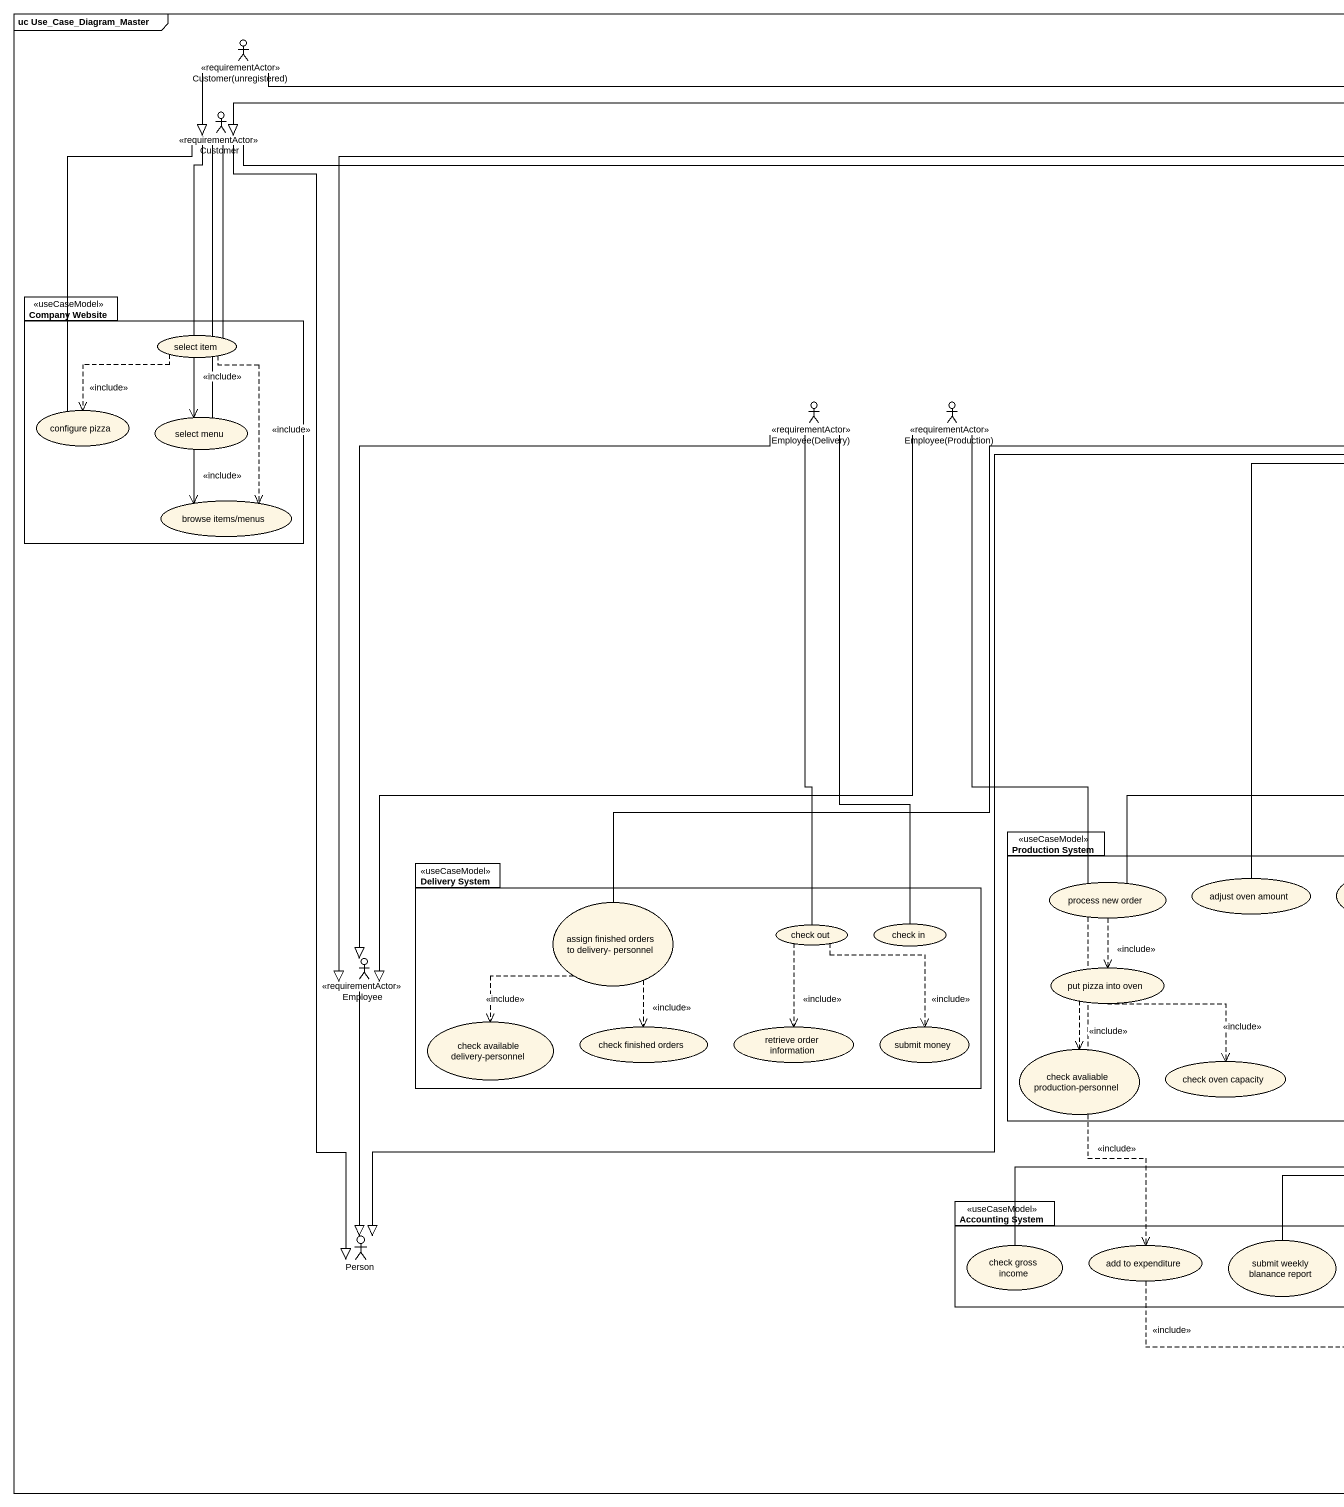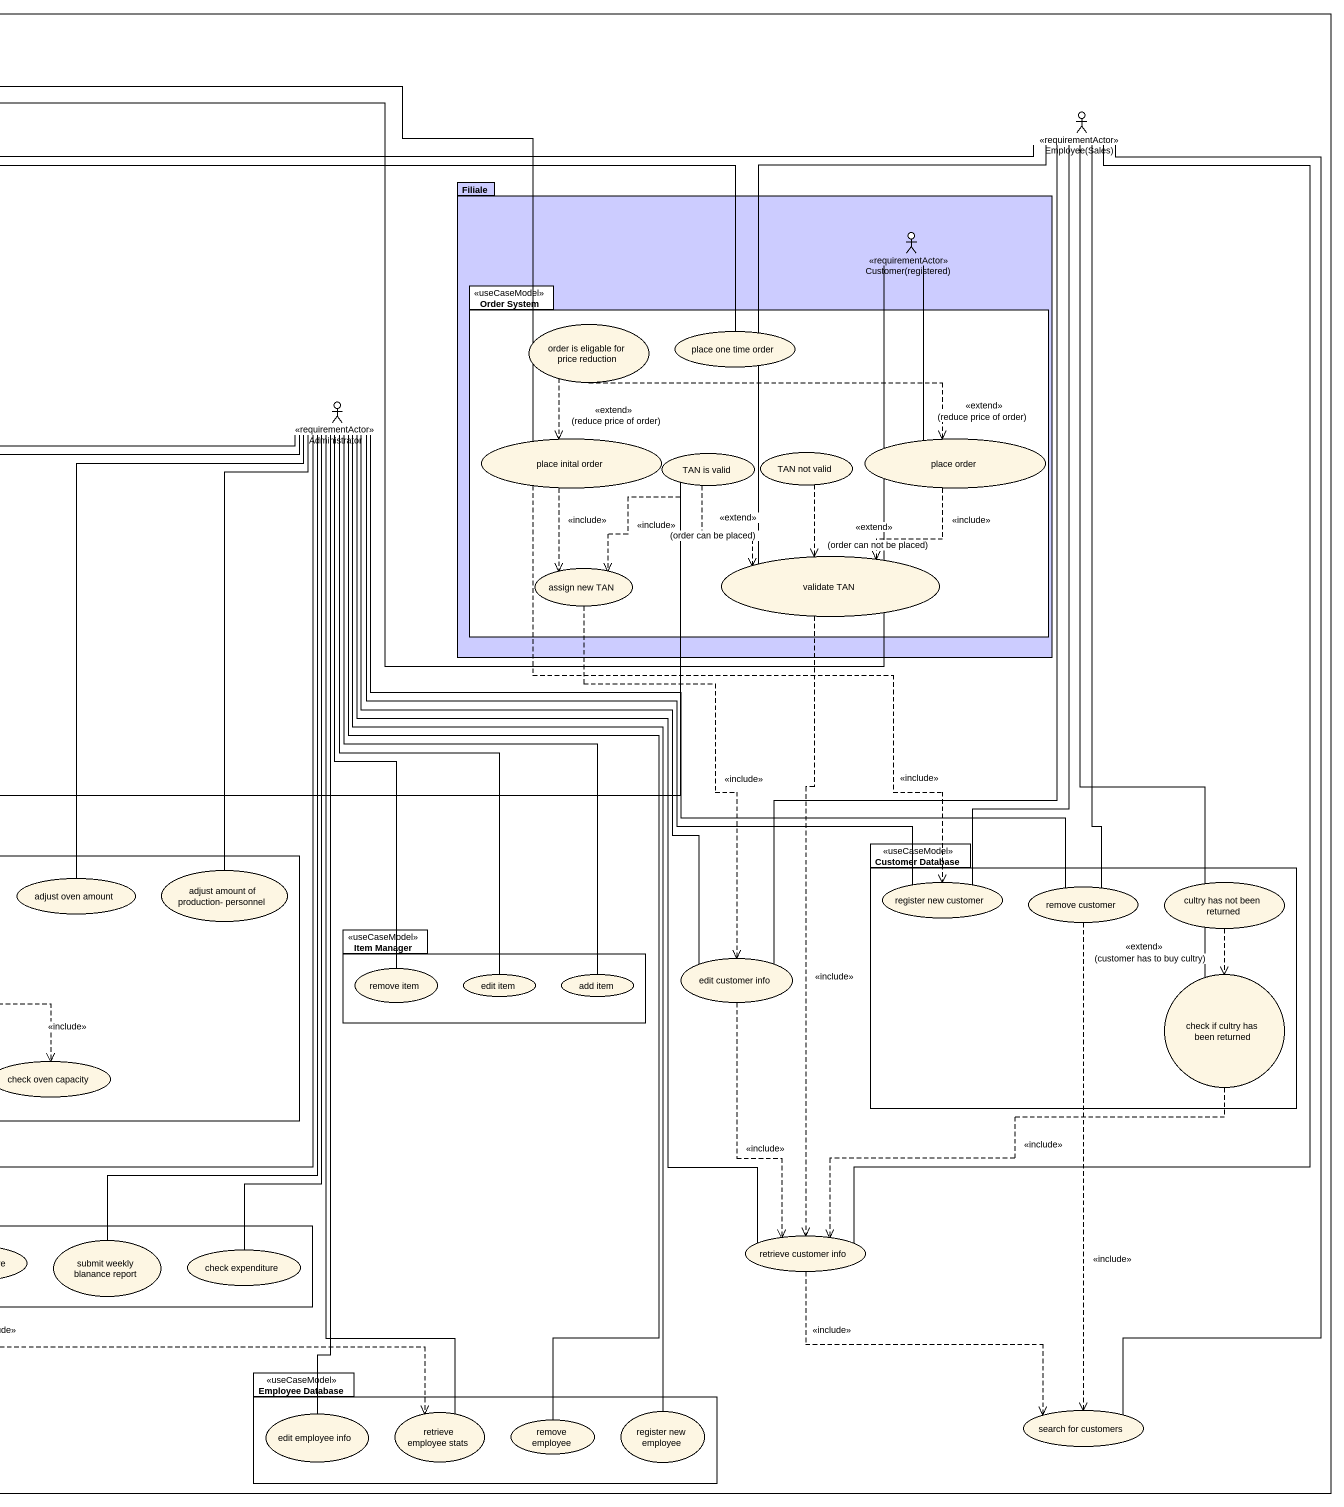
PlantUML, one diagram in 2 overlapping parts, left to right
@startuml
mainframe uc Use_Case_Diagram_Master
actor "Customer(unregistered)" as Customer_unregistered <<requirementActor>>
actor Customer <<requirementActor>>
actor "Employee(Sales)" as Employee_Sales <<requirementActor>>
package Filiale #CCCCFF {
  actor "Customer(registered)" as Customer_registered <<requirementActor>>
  package "Order System" as Order_System <<useCaseModel>> {
    usecase "order is eligable for price reduction" as order_is_eligable_for_price
    usecase "place one time order" as place_one_time_order
    usecase "place inital order" as place_inital_order
    usecase "TAN is valid" as TAN_is_valid
    usecase "TAN not valid" as TAN_not_valid
    usecase "place order" as place_order
    usecase "assign new TAN" as assign_new_TAN
    usecase "validate TAN" as validate_TAN
  }
}
package "Company Website" as Company_Website <<useCaseModel>> {
  usecase "select item" as select_item
  usecase "configure pizza" as configure_pizza
  usecase "select menu" as select_menu
  usecase "browse items/menus" as browse_items_menus
}
actor "Employee(Delivery)" as Employee_Delivery <<requirementActor>>
actor "Employee(Production)" as Employee_Production <<requirementActor>>
actor Administrator <<requirementActor>>
package "Production System" as Production_System <<useCaseModel>> {
  usecase "process new order" as process_new_order
  usecase "adjust oven amount" as adjust_oven_amount
  usecase "adjust amount of production- personnel" as adjust_amount_of_production
  usecase "put pizza into oven" as put_pizza_into_oven
  usecase "check avaliable production-personnel" as check_avaliable_production
  usecase "check oven capacity" as check_oven_capacity
}
package "Customer Database" as Customer_Database <<useCaseModel>> {
  usecase "register new customer" as register_new_customer
  usecase "remove customer" as remove_customer
  usecase "cultry has not been returned" as cultry_has_not_been_returned
  usecase "check if cultry has been returned" as check_if_cultry_has_been
}
package "Delivery System" as Delivery_System <<useCaseModel>> {
  usecase "assign finished orders to delivery- personnel" as assign_finished_orders_to
  usecase "check out" as check_out
  usecase "check in" as check_in
  usecase "check available delivery-personnel" as check_available_delivery
  usecase "check finished orders" as check_finished_orders
  usecase "retrieve order information" as retrieve_order_information
  usecase "submit money" as submit_money
}
package "Item Manager" as Item_Manager <<useCaseModel>> {
  usecase "remove item" as remove_item
  usecase "edit item" as edit_item
  usecase "add item" as add_item
}
actor Employee <<requirementActor>>
usecase "edit customer info" as edit_customer_info
package "Accounting System" as Accounting_System <<useCaseModel>> {
  usecase "check gross income" as check_gross_income
  usecase "add to expenditure" as add_to_expenditure
  usecase "submit weekly blanance report" as submit_weekly_blanance
  usecase "check expenditure" as check_expenditure
}
actor "Person" as Person_
usecase "retrieve customer info" as retrieve_customer_info
package "Employee Database" as Employee_Database <<useCaseModel>> {
  usecase "edit employee info" as edit_employee_info
  usecase "retrieve employee stats" as retrieve_employee_stats
  usecase "remove employee" as remove_employee
  usecase "register new employee" as register_new_employee
}
usecase "search for customers" as search_for_customers
Customer_unregistered --|> Customer
Customer_unregistered -right- place_inital_order
Customer -- select_item
Customer -right- place_one_time_order
Customer -- configure_pizza
Customer -- select_menu
Customer -- browse_items_menus
Customer --|> Person_
Employee_Sales -- validate_TAN
Employee_Sales -- register_new_customer
Employee_Sales -- remove_customer
Employee_Sales -left-|> Employee
Employee_Sales -- edit_customer_info
Employee_Sales -- check_if_cultry_has_been
Employee_Sales -- retrieve_customer_info
Employee_Sales -- search_for_customers
Customer_registered -left-|> Customer
Customer_registered -- place_order
select_item ..> configure_pizza : <<include>>
select_item ..> select_menu : <<include>>
select_item ..> browse_items_menus : <<include>>
order_is_eligable_for_price ..> place_inital_order : <<extend>>\n(reduce price of order)
order_is_eligable_for_price .right.> place_order : <<extend>>\n(reduce price of order)
select_menu ..> browse_items_menus : <<include>>
Employee_Delivery -- check_out
Employee_Delivery -- check_in
Employee_Delivery --|> Employee
Employee_Production -- process_new_order
Employee_Production --|> Employee
Administrator -- adjust_oven_amount
Administrator -- adjust_amount_of_production
Administrator -- register_new_customer
Administrator -- remove_customer
Administrator -left- assign_finished_orders_to
Administrator -- remove_item
Administrator -- edit_item
Administrator -- add_item
Administrator -- edit_customer_info
Administrator --|> Person_
Administrator -- check_gross_income
Administrator -- submit_weekly_blanance
Administrator -- retrieve_customer_info
Administrator -- check_expenditure
Administrator -- edit_employee_info
Administrator -- retrieve_employee_stats
Administrator -- remove_employee
Administrator -- register_new_employee
place_inital_order ..> assign_new_TAN : <<include>>
place_inital_order ..> register_new_customer : <<include>>
TAN_is_valid ..> assign_new_TAN : <<include>>
TAN_is_valid ..> validate_TAN : <<extend>>\n(order can be placed)
TAN_is_valid -left- process_new_order
TAN_not_valid ..> validate_TAN : <<extend>>\n(order can not be placed)
place_order ..> validate_TAN : <<include>>
assign_new_TAN ..> edit_customer_info : <<include>>
validate_TAN ..> retrieve_customer_info : <<include>>
process_new_order ..> put_pizza_into_oven : <<include>>
process_new_order ..> add_to_expenditure : <<include>>
remove_customer ..> search_for_customers : <<include>>
cultry_has_not_been_returned ..> check_if_cultry_has_been : <<extend>>\n(customer has to buy cultry)
assign_finished_orders_to ..> check_available_delivery : <<include>>
assign_finished_orders_to ..> check_finished_orders : <<include>>
check_out ..> retrieve_order_information : <<include>>
check_out ..> submit_money : <<include>>
Employee --|> Person_
put_pizza_into_oven ..> check_avaliable_production : <<include>>
put_pizza_into_oven ..> check_oven_capacity : <<include>>
edit_customer_info ..> retrieve_customer_info : <<include>>
check_if_cultry_has_been .left.> retrieve_customer_info : <<include>>
add_to_expenditure .right.> retrieve_employee_stats : <<include>>
retrieve_customer_info ..> search_for_customers : <<include>>
@enduml
